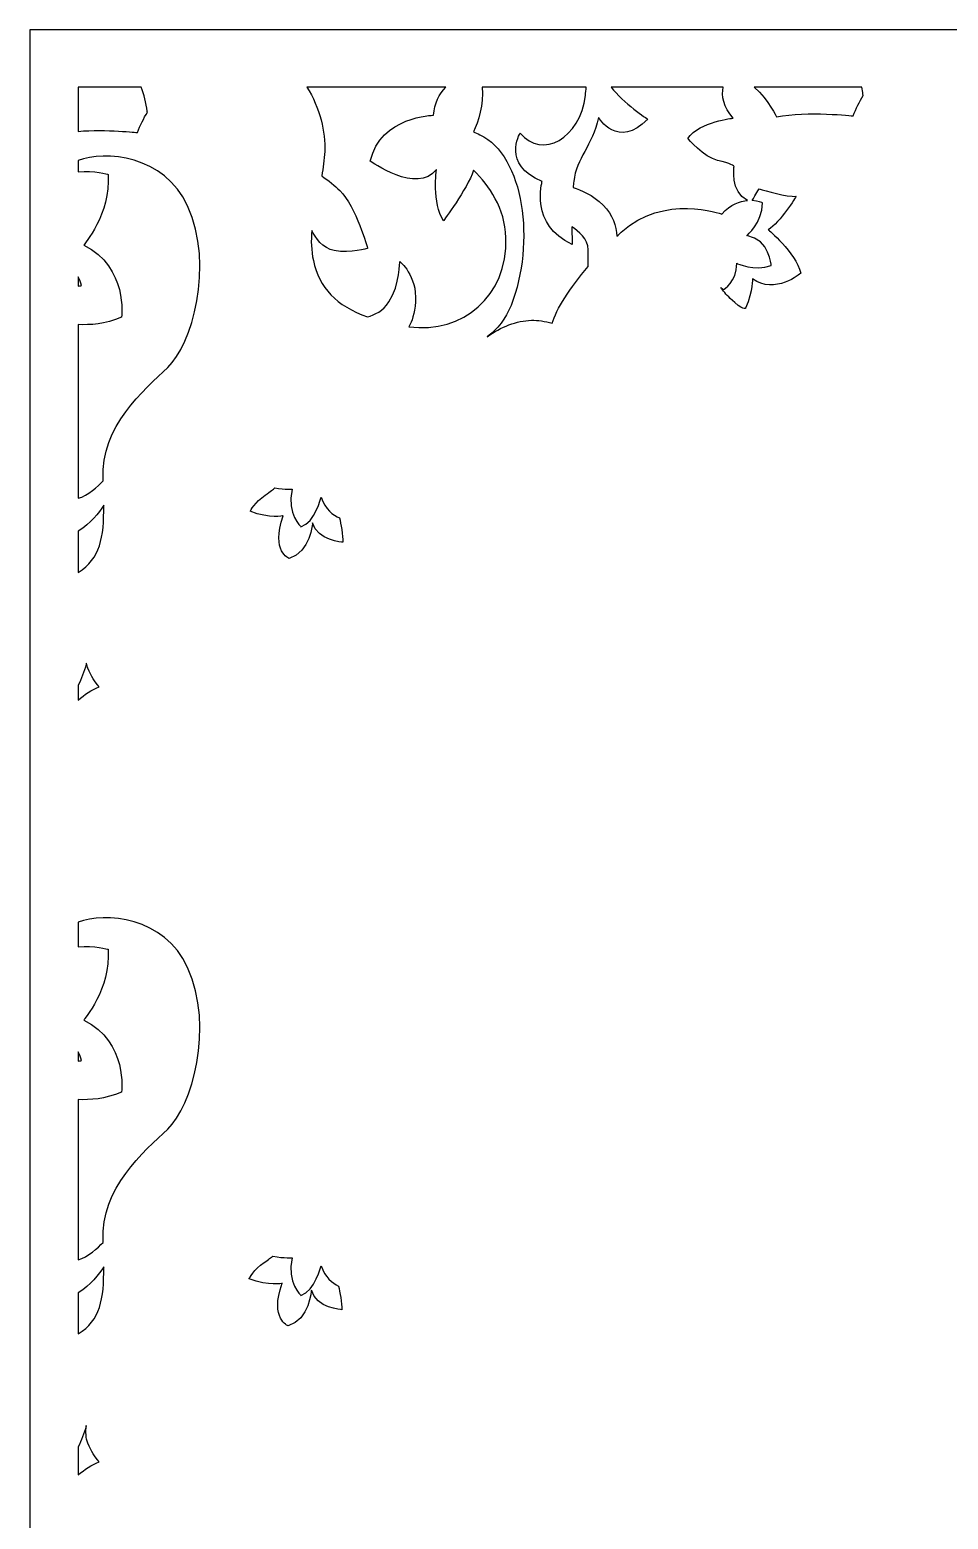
# Model space of a CAD drawing. Header units: centimetres. Extents: x 11.4 to 36.6, y -4.4 to 10.5.
# Drawn here: x 11.37 to 15.98, y 3.03 to 10.51 of the extents above; entities that cross this region are included whole.
import ezdxf

# ---------------------------------------------------------------- set-up
doc = ezdxf.new("R2010")
doc.units = ezdxf.units.CM
doc.header["$MEASUREMENT"] = 0
doc.layers.add('layer 1', color=7, linetype='Continuous')

msp = doc.modelspace()

# ---------------------------------------------------------------- linework, layer by layer
at = {"layer": 'layer 1', "color": 250}
for points, knots in [([(11.37474, 10.50535), (11.37474, 10.50535), (23.53715, 10.50535), (23.53715, 10.50535), (23.53715, 10.50535), (23.53715, 10.50535), (23.53715, -4.44704), (23.53715, -4.44704), (23.53715, -4.44704), (23.53715, -4.44704), (11.37474, -4.44704), (11.37474, -4.44704), (11.37474, -4.44704), (11.37474, -4.44704), (11.37474, 10.50535), (11.37474, 10.50535)], [0, 0, 0, 0, 0.2, 0.2, 0.2, 0.2, 0.4, 0.4, 0.4, 0.4, 0.6, 0.6, 0.6, 0.6, 1, 1, 1, 1]), ([(11.61799, 10.2178), (11.61799, 10.2178), (11.93414, 10.2178), (11.93414, 10.2178), (11.93414, 10.2178), (11.9478, 10.17921), (11.95891, 10.13805), (11.96412, 10.09712), (11.96412, 10.09712), (11.96438, 10.09514), (11.96463, 10.09326), (11.9649, 10.0914), (11.9649, 10.0914), (11.94626, 10.06093), (11.92913, 10.02698), (11.91457, 9.98916), (11.91457, 9.98916), (11.91457, 9.98916), (11.76034, 10.00686), (11.61799, 9.9956), (11.61799, 9.9956), (11.61799, 9.9956), (11.61799, 10.2178), (11.61799, 10.2178)], [0, 0, 0, 0, 0.1428571, 0.1428571, 0.1428571, 0.1428571, 0.2857143, 0.2857143, 0.2857143, 0.2857143, 0.4285714, 0.4285714, 0.4285714, 0.4285714, 0.5714286, 0.5714286, 0.5714286, 0.5714286, 0.7142857, 0.7142857, 0.7142857, 0.7142857, 1, 1, 1, 1]), ([(12.7656, 10.2178), (12.7656, 10.2178), (13.46224, 10.2178), (13.46224, 10.2178), (13.46224, 10.2178), (13.43022, 10.18293), (13.40512, 10.13669), (13.4013, 10.07622), (13.4013, 10.07622), (13.4013, 10.07622), (13.13602, 10.07274), (13.08355, 9.84639), (13.08355, 9.84639), (13.08355, 9.84639), (13.31967, 9.67575), (13.41587, 9.8046), (13.41587, 9.8046), (13.41587, 9.8046), (13.39255, 9.63396), (13.45086, 9.54691), (13.45086, 9.54691), (13.45086, 9.54691), (13.5686, 9.70252), (13.60203, 9.80014), (13.60203, 9.80014), (13.68125, 9.72315), (13.75996, 9.60991), (13.76424, 9.46159), (13.76424, 9.46159), (13.77277, 9.16599), (13.54817, 8.97984), (13.27731, 9.01463), (13.27731, 9.01463), (13.29216, 9.04105), (13.30641, 9.08084), (13.31036, 9.13906), (13.31036, 9.13906), (13.31948, 9.27341), (13.23133, 9.3424), (13.23133, 9.3424), (13.23133, 9.3424), (13.23133, 9.3424), (13.23437, 9.22984), (13.17661, 9.13906), (13.17661, 9.13906), (13.14851, 9.09489), (13.10602, 9.07396), (13.07014, 9.06407), (13.07014, 9.06407), (12.91254, 9.12045), (12.82721, 9.2103), (12.79786, 9.34667), (12.79786, 9.34667), (12.7869, 9.39759), (12.78576, 9.4477), (12.79004, 9.49768), (12.79004, 9.49768), (12.80737, 9.46347), (12.84438, 9.40688), (12.90304, 9.39687), (12.90304, 9.39687), (12.98816, 9.38234), (13.07023, 9.40776), (13.07023, 9.40776), (13.07023, 9.40776), (13.07023, 9.40776), (13.01247, 9.61836), (12.9304, 9.69825), (12.9304, 9.69825), (12.90568, 9.72231), (12.87458, 9.74901), (12.8399, 9.77149), (12.8399, 9.77149), (12.84715, 9.81193), (12.8528, 9.85304), (12.85471, 9.89514), (12.85471, 9.89514), (12.85896, 9.9892), (12.8311, 10.11541), (12.7656, 10.2178)], [0, 0, 0, 0, 0.047619, 0.047619, 0.047619, 0.047619, 0.0952381, 0.0952381, 0.0952381, 0.0952381, 0.1428571, 0.1428571, 0.1428571, 0.1428571, 0.1904762, 0.1904762, 0.1904762, 0.1904762, 0.2380952, 0.2380952, 0.2380952, 0.2380952, 0.2857143, 0.2857143, 0.2857143, 0.2857143, 0.3333333, 0.3333333, 0.3333333, 0.3333333, 0.3809524, 0.3809524, 0.3809524, 0.3809524, 0.4285714, 0.4285714, 0.4285714, 0.4285714, 0.4761905, 0.4761905, 0.4761905, 0.4761905, 0.5238095, 0.5238095, 0.5238095, 0.5238095, 0.5714286, 0.5714286, 0.5714286, 0.5714286, 0.6190476, 0.6190476, 0.6190476, 0.6190476, 0.6666667, 0.6666667, 0.6666667, 0.6666667, 0.7142857, 0.7142857, 0.7142857, 0.7142857, 0.7619048, 0.7619048, 0.7619048, 0.7619048, 0.8095238, 0.8095238, 0.8095238, 0.8095238, 0.8571429, 0.8571429, 0.8571429, 0.8571429, 0.9047619, 0.9047619, 0.9047619, 0.9047619, 1, 1, 1, 1]), ([(13.64598, 10.2178), (13.64598, 10.2178), (14.16731, 10.2178), (14.16731, 10.2178), (14.16731, 10.2178), (14.16637, 10.20363), (14.16508, 10.18946), (14.16339, 10.17536), (14.16339, 10.17536), (14.13761, 9.95979), (13.9461, 9.8542), (13.83562, 9.98618), (13.83562, 9.98618), (13.83562, 9.98618), (13.73986, 9.82781), (13.9461, 9.74422), (13.9461, 9.74422), (13.9461, 9.74422), (13.88349, 9.52425), (14.0971, 9.42746), (14.0971, 9.42746), (14.0971, 9.42746), (14.09571, 9.46456), (14.09534, 9.51624), (14.09534, 9.51624), (14.12758, 9.49523), (14.17781, 9.45405), (14.17781, 9.40147), (14.17781, 9.40147), (14.17781, 9.3694), (14.17781, 9.34051), (14.17781, 9.31767), (14.17781, 9.31767), (14.08556, 9.20904), (14.01626, 9.10211), (13.99672, 9.03214), (13.99672, 9.03214), (13.96011, 9.04218), (13.92499, 9.04769), (13.89259, 9.04715), (13.89259, 9.04715), (13.81731, 9.04588), (13.74034, 9.01396), (13.6705, 8.96436), (13.6705, 8.96436), (13.72218, 9.00245), (13.76394, 9.05414), (13.79047, 9.12206), (13.79047, 9.12206), (13.91291, 9.43547), (13.85606, 9.87425), (13.63305, 9.97872), (13.63305, 9.97872), (13.62197, 9.98391), (13.61152, 9.9884), (13.60163, 9.99233), (13.60163, 9.99233), (13.62541, 10.04469), (13.65331, 10.12921), (13.64598, 10.2178)], [0, 0, 0, 0, 0.0625, 0.0625, 0.0625, 0.0625, 0.125, 0.125, 0.125, 0.125, 0.1875, 0.1875, 0.1875, 0.1875, 0.25, 0.25, 0.25, 0.25, 0.3125, 0.3125, 0.3125, 0.3125, 0.375, 0.375, 0.375, 0.375, 0.4375, 0.4375, 0.4375, 0.4375, 0.5, 0.5, 0.5, 0.5, 0.5625, 0.5625, 0.5625, 0.5625, 0.625, 0.625, 0.625, 0.625, 0.6875, 0.6875, 0.6875, 0.6875, 0.75, 0.75, 0.75, 0.75, 0.8125, 0.8125, 0.8125, 0.8125, 0.875, 0.875, 0.875, 0.875, 1, 1, 1, 1]), ([(14.29339, 10.2178), (14.29339, 10.2178), (14.85444, 10.2178), (14.85444, 10.2178), (14.85444, 10.2178), (14.84733, 10.17459), (14.85352, 10.11808), (14.90449, 10.06154), (14.90449, 10.06154), (14.90449, 10.06154), (14.73948, 10.04661), (14.67698, 9.95999), (14.67698, 9.95999), (14.67698, 9.95999), (14.75948, 9.86442), (14.82699, 9.84949), (14.82699, 9.84949), (14.89449, 9.83455), (14.90949, 9.81962), (14.90949, 9.81962), (14.90949, 9.81962), (14.90949, 9.81962), (14.88936, 9.69078), (14.97725, 9.64838), (14.97725, 9.64838), (14.93952, 9.64606), (14.89237, 9.63046), (14.84771, 9.58034), (14.84771, 9.58034), (14.84771, 9.58034), (14.55619, 9.68481), (14.34338, 9.4898), (14.34338, 9.4898), (14.33605, 9.48308), (14.32875, 9.47627), (14.3215, 9.4694), (14.3215, 9.4694), (14.31743, 9.5176), (14.30134, 9.57774), (14.25302, 9.62453), (14.25302, 9.62453), (14.19871, 9.67714), (14.14106, 9.70197), (14.10126, 9.7136), (14.10126, 9.7136), (14.10219, 9.72424), (14.10326, 9.73449), (14.10446, 9.74422), (14.10446, 9.74422), (14.1192, 9.863), (14.19654, 9.92019), (14.22968, 10.06537), (14.22968, 10.06537), (14.22968, 10.06537), (14.32544, 9.9026), (14.47643, 10.05657), (14.47643, 10.05657), (14.47643, 10.05657), (14.34922, 10.13907), (14.29339, 10.2178)], [0, 0, 0, 0, 0.0625, 0.0625, 0.0625, 0.0625, 0.125, 0.125, 0.125, 0.125, 0.1875, 0.1875, 0.1875, 0.1875, 0.25, 0.25, 0.25, 0.25, 0.3125, 0.3125, 0.3125, 0.3125, 0.375, 0.375, 0.375, 0.375, 0.4375, 0.4375, 0.4375, 0.4375, 0.5, 0.5, 0.5, 0.5, 0.5625, 0.5625, 0.5625, 0.5625, 0.625, 0.625, 0.625, 0.625, 0.6875, 0.6875, 0.6875, 0.6875, 0.75, 0.75, 0.75, 0.75, 0.8125, 0.8125, 0.8125, 0.8125, 0.875, 0.875, 0.875, 0.875, 1, 1, 1, 1]), ([(15.01038, 10.2178), (15.01038, 10.2178), (15.55021, 10.2178), (15.55021, 10.2178), (15.55021, 10.2178), (15.55277, 10.20549), (15.55489, 10.19312), (15.55646, 10.18077), (15.55646, 10.18077), (15.55672, 10.17879), (15.55697, 10.17691), (15.55724, 10.17505), (15.55724, 10.17505), (15.53859, 10.14458), (15.52147, 10.11063), (15.50691, 10.07282), (15.50691, 10.07282), (15.50691, 10.07282), (15.27952, 10.09893), (15.1221, 10.06759), (15.1221, 10.06759), (15.1221, 10.06759), (15.08621, 10.14886), (15.01038, 10.2178)], [0, 0, 0, 0, 0.1428571, 0.1428571, 0.1428571, 0.1428571, 0.2857143, 0.2857143, 0.2857143, 0.2857143, 0.4285714, 0.4285714, 0.4285714, 0.4285714, 0.5714286, 0.5714286, 0.5714286, 0.5714286, 0.7142857, 0.7142857, 0.7142857, 0.7142857, 1, 1, 1, 1]), ([(11.61799, 8.15364), (11.61799, 8.15364), (11.61799, 9.02595), (11.61799, 9.02595), (11.61799, 9.02595), (11.67689, 9.02205), (11.75191, 9.02844), (11.83484, 9.06244), (11.83484, 9.06244), (11.83484, 9.06244), (11.86982, 9.31317), (11.64535, 9.4246), (11.64535, 9.4246), (11.64535, 9.4246), (11.78236, 9.58131), (11.76779, 9.7798), (11.76779, 9.7798), (11.76779, 9.7798), (11.69779, 9.80036), (11.61799, 9.79164), (11.61799, 9.79164), (11.61799, 9.79164), (11.61799, 9.8489), (11.61799, 9.8489), (11.61799, 9.8489), (11.75003, 9.90174), (12.0517, 9.87576), (12.16672, 9.62106), (12.16672, 9.62106), (12.30326, 9.31873), (12.18722, 8.9236), (12.06721, 8.81011), (12.06721, 8.81011), (11.9472, 8.69662), (11.73219, 8.51742), (11.74219, 8.24862), (11.74219, 8.24862), (11.74229, 8.24604), (11.74238, 8.2435), (11.74247, 8.24094), (11.74247, 8.24094), (11.71772, 8.21522), (11.6657, 8.16618), (11.61799, 8.15364)], [0, 0, 0, 0, 0.0833333, 0.0833333, 0.0833333, 0.0833333, 0.1666667, 0.1666667, 0.1666667, 0.1666667, 0.25, 0.25, 0.25, 0.25, 0.3333333, 0.3333333, 0.3333333, 0.3333333, 0.4166667, 0.4166667, 0.4166667, 0.4166667, 0.5, 0.5, 0.5, 0.5, 0.5833333, 0.5833333, 0.5833333, 0.5833333, 0.6666667, 0.6666667, 0.6666667, 0.6666667, 0.75, 0.75, 0.75, 0.75, 0.8333333, 0.8333333, 0.8333333, 0.8333333, 1, 1, 1, 1]), ([(15.03517, 9.70706), (15.01912, 9.6802), (15.00666, 9.65877), (15.00057, 9.64822), (15.00057, 9.64822), (15.03144, 9.6459), (15.05177, 9.63606), (15.05177, 9.63606), (15.05177, 9.63606), (15.05177, 9.53507), (14.97306, 9.47239), (14.97306, 9.47239), (14.97306, 9.47239), (15.08966, 9.45149), (15.09549, 9.32265), (15.09549, 9.32265), (15.09549, 9.32265), (15.01095, 9.29131), (14.9235, 9.33309), (14.9235, 9.33309), (14.9235, 9.33309), (14.9235, 9.23907), (14.85645, 9.20077), (14.85645, 9.20077), (14.85645, 9.20077), (14.85151, 9.20419), (14.84693, 9.20795), (14.84264, 9.21195), (14.84264, 9.21195), (14.85372, 9.19603), (14.86906, 9.17736), (14.89027, 9.15681), (14.89027, 9.15681), (14.95668, 9.09249), (14.96745, 9.1075), (14.96745, 9.1075), (14.96745, 9.1075), (15.00514, 9.19969), (15.00155, 9.25597), (15.00155, 9.25597), (15.00155, 9.25597), (15.11462, 9.17235), (15.24384, 9.2833), (15.24384, 9.2833), (15.24384, 9.2833), (15.21692, 9.3905), (15.08052, 9.50199), (15.08052, 9.50199), (15.08052, 9.50199), (15.14154, 9.53629), (15.22051, 9.66921), (15.22051, 9.66921), (15.22051, 9.66921), (15.17321, 9.66557), (15.06619, 9.69743), (15.03517, 9.70706)], [0, 0, 0, 0, 0.0666667, 0.0666667, 0.0666667, 0.0666667, 0.1333333, 0.1333333, 0.1333333, 0.1333333, 0.2, 0.2, 0.2, 0.2, 0.2666667, 0.2666667, 0.2666667, 0.2666667, 0.3333333, 0.3333333, 0.3333333, 0.3333333, 0.4, 0.4, 0.4, 0.4, 0.4666667, 0.4666667, 0.4666667, 0.4666667, 0.5333333, 0.5333333, 0.5333333, 0.5333333, 0.6, 0.6, 0.6, 0.6, 0.6666667, 0.6666667, 0.6666667, 0.6666667, 0.7333333, 0.7333333, 0.7333333, 0.7333333, 0.8, 0.8, 0.8, 0.8, 0.8666667, 0.8666667, 0.8666667, 0.8666667, 1, 1, 1, 1]), ([(11.61799, 9.21809), (11.61799, 9.21809), (11.61799, 9.26532), (11.61799, 9.26532), (11.61799, 9.26532), (11.62504, 9.25093), (11.6307, 9.23634), (11.63434, 9.22182), (11.63434, 9.22182), (11.63434, 9.22182), (11.62842, 9.22005), (11.61799, 9.21809)], [0, 0, 0, 0, 0.25, 0.25, 0.25, 0.25, 0.5, 0.5, 0.5, 0.5, 1, 1, 1, 1]), ([(12.92923, 8.05547), (12.89746, 8.06852), (12.85715, 8.097), (12.83694, 8.1591), (12.83694, 8.1591), (12.83694, 8.1591), (12.80582, 8.03207), (12.73579, 8.01038), (12.73579, 8.01038), (12.73579, 8.01038), (12.66317, 8.07235), (12.6917, 8.19937), (12.6917, 8.19937), (12.6917, 8.19937), (12.65916, 8.19634), (12.60406, 8.20538), (12.60406, 8.20538), (12.59718, 8.1995), (12.58349, 8.18883), (12.55642, 8.17018), (12.55642, 8.17018), (12.50585, 8.13532), (12.48056, 8.08885), (12.48056, 8.08885), (12.48056, 8.08885), (12.58171, 8.04935), (12.6459, 8.06562), (12.6459, 8.06562), (12.6459, 8.06562), (12.58365, 7.88437), (12.67702, 7.85184), (12.67702, 7.85184), (12.67702, 7.85184), (12.78206, 7.88205), (12.79373, 8.03076), (12.79373, 8.03076), (12.79373, 8.03076), (12.81902, 7.94014), (12.94546, 7.93317), (12.94546, 7.93317), (12.94546, 7.93317), (12.94692, 7.96645), (12.93512, 8.02745), (12.92923, 8.05547)], [0, 0, 0, 0, 0.0833333, 0.0833333, 0.0833333, 0.0833333, 0.1666667, 0.1666667, 0.1666667, 0.1666667, 0.25, 0.25, 0.25, 0.25, 0.3333333, 0.3333333, 0.3333333, 0.3333333, 0.4166667, 0.4166667, 0.4166667, 0.4166667, 0.5, 0.5, 0.5, 0.5, 0.5833333, 0.5833333, 0.5833333, 0.5833333, 0.6666667, 0.6666667, 0.6666667, 0.6666667, 0.75, 0.75, 0.75, 0.75, 0.8333333, 0.8333333, 0.8333333, 0.8333333, 1, 1, 1, 1]), ([(11.61799, 7.78173), (11.61799, 7.78173), (11.61799, 7.98895), (11.61799, 7.98895), (11.61799, 7.98895), (11.68086, 8.02661), (11.7227, 8.08154), (11.74591, 8.11894), (11.74591, 8.11894), (11.74757, 7.95582), (11.72905, 7.85153), (11.61799, 7.78173)], [0, 0, 0, 0, 0.25, 0.25, 0.25, 0.25, 0.5, 0.5, 0.5, 0.5, 1, 1, 1, 1]), ([(11.61799, 7.14113), (11.61799, 7.14113), (11.61799, 7.21488), (11.61799, 7.21488), (11.61799, 7.21488), (11.63408, 7.24716), (11.64766, 7.28246), (11.65757, 7.32078), (11.65757, 7.32078), (11.65807, 7.32272), (11.65857, 7.32468), (11.65905, 7.32661), (11.65905, 7.32661), (11.66066, 7.31745), (11.66298, 7.30863), (11.66621, 7.30037), (11.66621, 7.30037), (11.68158, 7.26104), (11.70251, 7.23046), (11.72232, 7.20779), (11.72232, 7.20779), (11.68378, 7.19131), (11.64945, 7.1683), (11.61799, 7.14113)], [0, 0, 0, 0, 0.1428571, 0.1428571, 0.1428571, 0.1428571, 0.2857143, 0.2857143, 0.2857143, 0.2857143, 0.4285714, 0.4285714, 0.4285714, 0.4285714, 0.5714286, 0.5714286, 0.5714286, 0.5714286, 0.7142857, 0.7142857, 0.7142857, 0.7142857, 1, 1, 1, 1]), ([(11.61799, 4.33074), (11.61799, 4.33074), (11.61799, 5.13597), (11.61799, 5.13597), (11.61799, 5.13597), (11.67689, 5.13206), (11.75191, 5.13843), (11.83484, 5.17243), (11.83484, 5.17243), (11.83484, 5.17243), (11.86982, 5.42316), (11.64535, 5.5346), (11.64535, 5.5346), (11.64535, 5.5346), (11.78236, 5.6913), (11.76779, 5.8898), (11.76779, 5.8898), (11.76779, 5.8898), (11.69779, 5.91038), (11.61799, 5.90166), (11.61799, 5.90166), (11.61799, 5.90166), (11.61799, 6.026), (11.61799, 6.026), (11.61799, 6.026), (11.75003, 6.07883), (12.0517, 6.05285), (12.16672, 5.79816), (12.16672, 5.79816), (12.30326, 5.49583), (12.18722, 5.1007), (12.06721, 4.98721), (12.06721, 4.98721), (11.9472, 4.87371), (11.73219, 4.69451), (11.74219, 4.42572), (11.74219, 4.42572), (11.74229, 4.42314), (11.74238, 4.42059), (11.74247, 4.41803), (11.74247, 4.41803), (11.71772, 4.39231), (11.6657, 4.34328), (11.61799, 4.33074)], [0, 0, 0, 0, 0.0833333, 0.0833333, 0.0833333, 0.0833333, 0.1666667, 0.1666667, 0.1666667, 0.1666667, 0.25, 0.25, 0.25, 0.25, 0.3333333, 0.3333333, 0.3333333, 0.3333333, 0.4166667, 0.4166667, 0.4166667, 0.4166667, 0.5, 0.5, 0.5, 0.5, 0.5833333, 0.5833333, 0.5833333, 0.5833333, 0.6666667, 0.6666667, 0.6666667, 0.6666667, 0.75, 0.75, 0.75, 0.75, 0.8333333, 0.8333333, 0.8333333, 0.8333333, 1, 1, 1, 1]), ([(11.61799, 5.3281), (11.61799, 5.3281), (11.61799, 5.37533), (11.61799, 5.37533), (11.61799, 5.37533), (11.62504, 5.36093), (11.6307, 5.34634), (11.63434, 5.33182), (11.63434, 5.33182), (11.63434, 5.33182), (11.62842, 5.33005), (11.61799, 5.3281)], [0, 0, 0, 0, 0.25, 0.25, 0.25, 0.25, 0.5, 0.5, 0.5, 0.5, 1, 1, 1, 1]), ([(12.92461, 4.19975), (12.89365, 4.21363), (12.85619, 4.24228), (12.83694, 4.3014), (12.83694, 4.3014), (12.83694, 4.3014), (12.80582, 4.17437), (12.73579, 4.15269), (12.73579, 4.15269), (12.73579, 4.15269), (12.66317, 4.21465), (12.6917, 4.34167), (12.6917, 4.34167), (12.6917, 4.34167), (12.6553, 4.33829), (12.59431, 4.34937), (12.59431, 4.34937), (12.58648, 4.34305), (12.57328, 4.33313), (12.5511, 4.31784), (12.5511, 4.31784), (12.50052, 4.28299), (12.47524, 4.23651), (12.47524, 4.23651), (12.47524, 4.23651), (12.57638, 4.19701), (12.64057, 4.21328), (12.64057, 4.21328), (12.64057, 4.21328), (12.57833, 4.03203), (12.6717, 3.9995), (12.6717, 3.9995), (12.6717, 3.9995), (12.77674, 4.02971), (12.78841, 4.17842), (12.78841, 4.17842), (12.78841, 4.17842), (12.81369, 4.0878), (12.94013, 4.08083), (12.94013, 4.08083), (12.94013, 4.08083), (12.94154, 4.11283), (12.93069, 4.17046), (12.92461, 4.19975)], [0, 0, 0, 0, 0.0833333, 0.0833333, 0.0833333, 0.0833333, 0.1666667, 0.1666667, 0.1666667, 0.1666667, 0.25, 0.25, 0.25, 0.25, 0.3333333, 0.3333333, 0.3333333, 0.3333333, 0.4166667, 0.4166667, 0.4166667, 0.4166667, 0.5, 0.5, 0.5, 0.5, 0.5833333, 0.5833333, 0.5833333, 0.5833333, 0.6666667, 0.6666667, 0.6666667, 0.6666667, 0.75, 0.75, 0.75, 0.75, 0.8333333, 0.8333333, 0.8333333, 0.8333333, 1, 1, 1, 1]), ([(11.61799, 3.95885), (11.61799, 3.95885), (11.61799, 4.16605), (11.61799, 4.16605), (11.61799, 4.16605), (11.68086, 4.20371), (11.7227, 4.25864), (11.74591, 4.29604), (11.74591, 4.29604), (11.74757, 4.13292), (11.72905, 4.02865), (11.61799, 3.95885)], [0, 0, 0, 0, 0.25, 0.25, 0.25, 0.25, 0.5, 0.5, 0.5, 0.5, 1, 1, 1, 1]), ([(11.61799, 3.25113), (11.61799, 3.25113), (11.61799, 3.392), (11.61799, 3.392), (11.61799, 3.392), (11.63408, 3.42427), (11.64766, 3.45956), (11.65757, 3.49787), (11.65757, 3.49787), (11.65767, 3.49823), (11.65775, 3.49859), (11.65785, 3.49896), (11.65785, 3.49896), (11.65458, 3.46722), (11.65611, 3.43623), (11.66621, 3.41036), (11.66621, 3.41036), (11.68158, 3.37103), (11.70251, 3.34046), (11.72232, 3.31778), (11.72232, 3.31778), (11.68378, 3.30131), (11.64945, 3.2783), (11.61799, 3.25113)], [0, 0, 0, 0, 0.1428571, 0.1428571, 0.1428571, 0.1428571, 0.2857143, 0.2857143, 0.2857143, 0.2857143, 0.4285714, 0.4285714, 0.4285714, 0.4285714, 0.5714286, 0.5714286, 0.5714286, 0.5714286, 0.7142857, 0.7142857, 0.7142857, 0.7142857, 1, 1, 1, 1])]:
    msp.add_open_spline(points, degree=3, knots=knots, dxfattribs=at)

doc.saveas('drawing.dxf')
